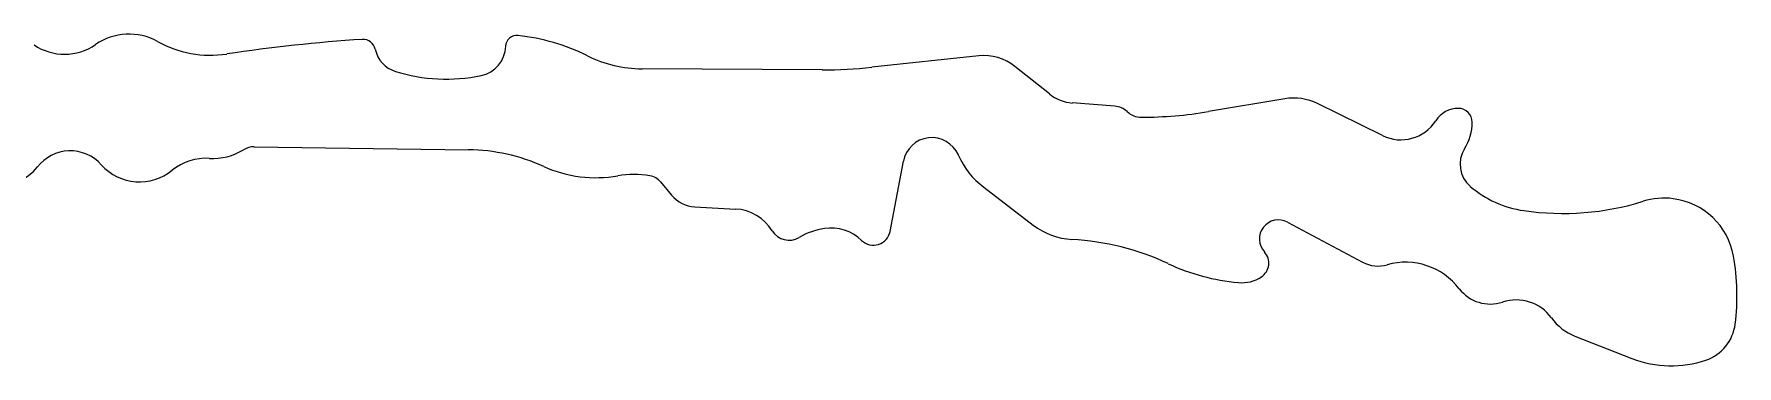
# Model space of a CAD drawing. Header units: millimetres. Extents: x -367 to 367, y -41 to 34.
# Drawn here: x 13.3 to 366.9, y -39.6 to 29.2 of the extents above; entities that cross this region are included whole.
import ezdxf

# ---------------------------------------------------------------- set-up
doc = ezdxf.new("R2010")
doc.units = ezdxf.units.MM

msp = doc.modelspace()

# ---------------------------------------------------------------- linework, layer by layer
at = {"color": 7, "linetype": 'Continuous'}
for p, q in [((176.97, 21.76), (139.56, 21.98)), ((209.5, 24.66), (187.28, 22.28)), ((224.15, 16.75), (217, 22.47)), ((237.72, 14.22), (228.9, 14.88)), ((273.04, 15.75), (257.18, 13.09)), ((293.32, 8.13), (279.84, 14.76)), ((59.02, 5.82), (103.49, 5.19)), ((191.06, -11.74), (193.83, 2.81)), ((143.41, -1.49), (145.7, -4.22)), ((210.52, -2.59), (220.79, -10.44)), ((150.53, -6.64), (158.99, -7.11)), ((273.6, -9.81), (289.2, -18.12)), ((333.29, -33.45), (345.14, -38.09))]:
    msp.add_line(p, q, dxfattribs=at)
for centre, radius, start, end in [((33, 16.97), 12.19, 60.989, 124.7044), ((113.55, 26.56), 2.32, 83.8047, 178.1388), ((109.15, -13.99), 43.11, 63.731, 83.8047), ((19.64, 36.26), 11.28, 235.7827, 304.7044), ((49.92, 47.5), 22.72, 240.989, 278.5455), ((103.39, -308.31), 337.09, 93.7299, 98.5455), ((81.63, 25.48), 2.59, 11.9386, 93.7299), ((90.15, 27.28), 6.12, 191.9386, 252.829), ((104.84, 26.84), 6.4, 281.6618, 358.1388), ((98.9, 55.6), 35.77, 252.829, 281.6618), ((139.72, 47.94), 25.96, 243.731, 269.6589), ((177.51, 113.42), 91.66, 269.6589, 276.1138), ((210.59, 14.47), 10.25, 51.3233, 96.1138), ((229.55, 23.5), 8.65, 231.3233, 265.7239), ((237.4, 9.94), 4.3, 47.2315, 85.7239), ((274.9, 4.69), 11.21, 63.8439, 99.5215), ((243.27, 16.29), 4.36, 227.2315, 270.0001), ((243.27, 96.03), 84.1, 270.0001, 279.5215), ((297.14, 15.9), 8.66, 243.8439, 327.2124), ((309.11, 8.19), 5.58, 90.0457, 147.2124), ((309.1, 10.91), 2.86, 0.0541, 90.0457), ((301.63, 10.9), 10.33, 327.6689, 0.0541), ((199.74, 1.68), 6.02, 23.7756, 169.2272), ((20.81, -3.73), 8.68, 41.9563, 141.9487), ((50.46, 15.32), 11.94, 266.3521, 302.0068), ((58.97, 1.72), 4.1, 89.1985, 122.0068), ((102.94, -34.3), 39.5, 65.7737, 89.1985), ((220.91, 11.01), 17.12, 203.7756, 232.6086), ((315.44, 2.17), 6, 147.6689, 229.5281), ((6.78, 7.25), 9.14, 255.8164, 321.9487), ((35.23, 9.23), 10.71, 221.9563, 309.2449), ((49, -7.63), 11.05, 86.3521, 129.2449), ((130, 25.83), 26.44, 245.7737, 279.849), ((137.86, -19.47), 19.54, 80.1511, 99.849), ((140.57, -3.87), 3.7, 40.0034, 80.1511), ((325.84, 14.35), 22.02, 229.5281, 261.7538), ((150.9, 0.14), 6.79, 220.0034, 266.8263), ((330.8, 48.58), 56.6, 261.7538, 287.1483), ((351.86, -19.69), 14.84, 82.8802, 107.1483), ((351.9, -19.4), 14.54, 10.0687, 82.8802), ((158.46, -16.65), 9.56, 31.9138, 86.8263), ((229.67, 1.18), 14.62, 232.6086, 266.783), ((271.73, -13.31), 3.96, 61.9777, 222.7534), ((170.11, -9.4), 4.17, 211.9138, 300.2764), ((179.55, -25.57), 14.56, 98.3833, 120.2764), ((178.78, -20.29), 9.23, 46.232, 98.3833), ((187.6, -11.09), 3.52, 226.232, 349.2272), ((225.78, -68.03), 54.7, 65.0646, 86.783), ((266.32, -18.32), 3.41, 302.9965, 42.7534), ((319.75, -25.11), 47.2, 352.8678, 10.0687), ((267.44, 21.57), 44.12, 245.0646, 264.7428), ((264.09, -14.88), 7.51, 264.7428, 302.9965), ((292.45, -12.02), 6.91, 241.9777, 285.7475), ((298.13, -32.17), 14.03, 37.5025, 105.7475), ((315.72, -18.68), 8.13, 217.5025, 288.2747), ((321.1, -34.99), 9.04, 35.8665, 108.2747), ((337.26, -23.3), 10.9, 215.8665, 248.6289), ((357.57, -29.84), 9.08, 288.8643, 352.8678), ((353.28, -17.29), 22.34, 248.6289, 288.8643)]:
    msp.add_arc(centre, radius, start, end, dxfattribs=at)

doc.saveas('drawing.dxf')
